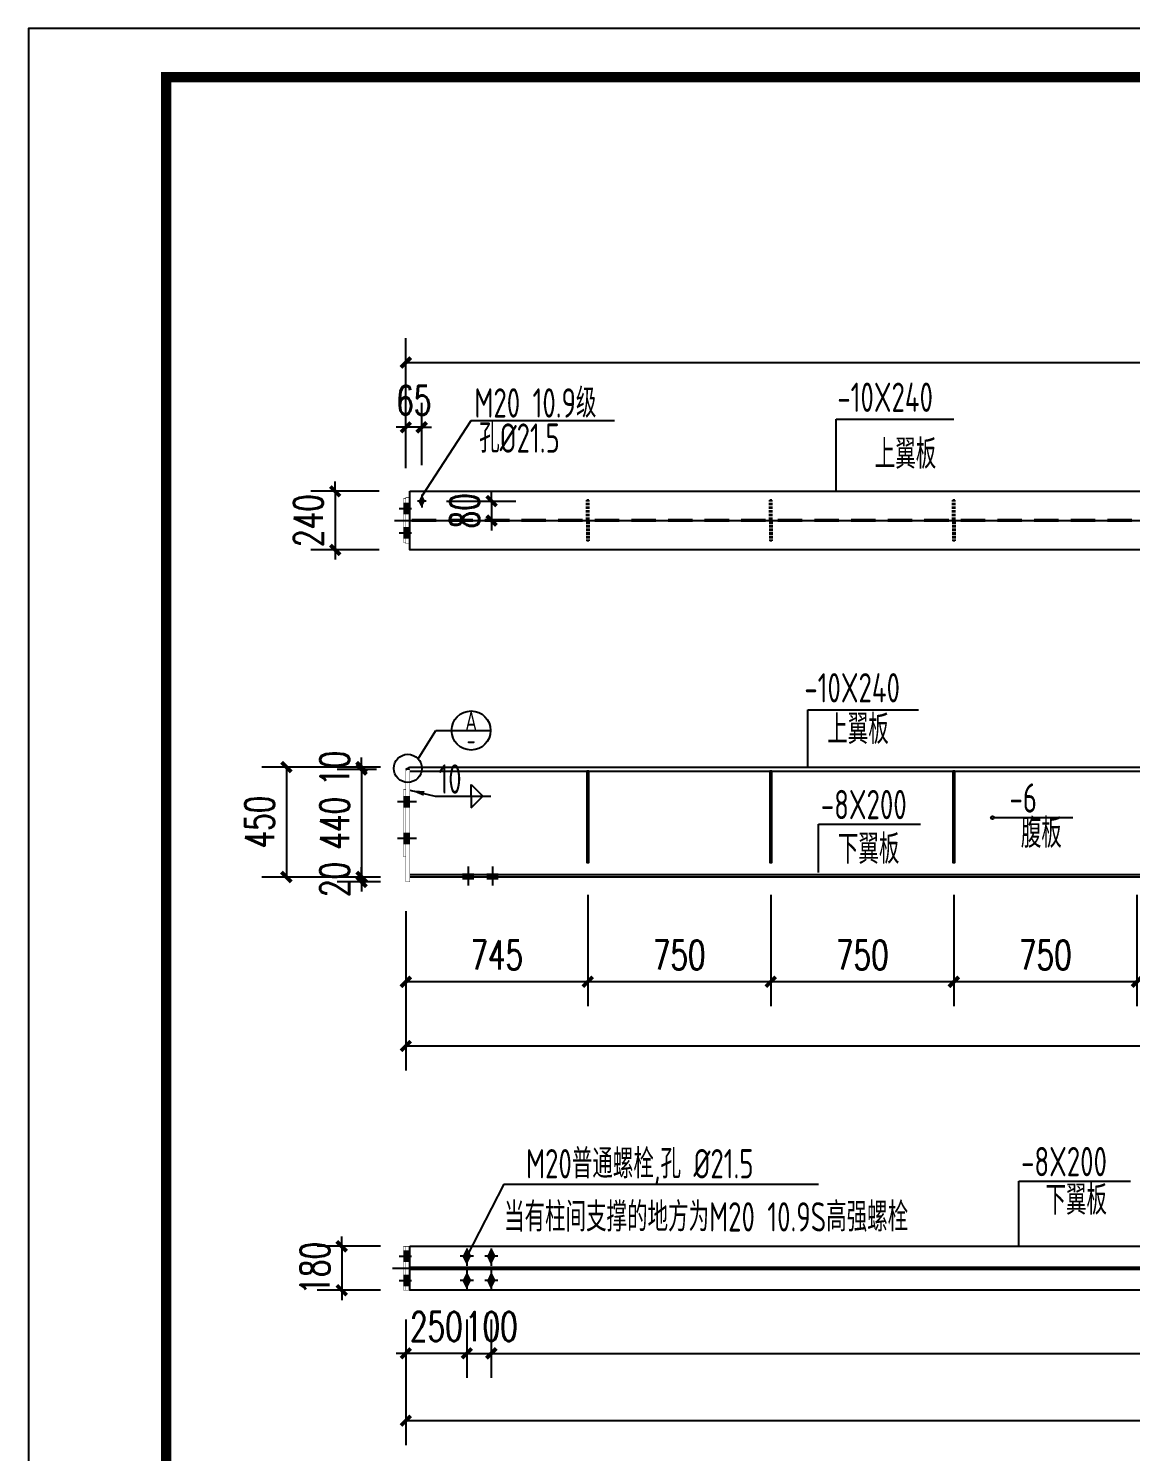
# Model space of a CAD drawing. Extents: x -33967 to 1773478, y -1022458 to -784650.
# Drawn here: x 783071 to 805647, y -992207 to -963058 of the extents above; entities that cross this region are included whole.
import ezdxf
from ezdxf.enums import TextEntityAlignment as Align

# ---------------------------------------------------------------- set-up
doc = ezdxf.new("R2010")
doc.units = 0
doc.header["$LTSCALE"] = 1000
doc.header["$MEASUREMENT"] = 0
doc.linetypes.add('ACAD_ISO04W100', pattern=[30.5, 24, -3, 0.5, -3])
doc.linetypes.add('DASHED', pattern=[0.75, 0.5, -0.25])
for name, color, linetype in [('AXIS', 3, 'Continuous'), ('BOLT', 251, 'Continuous'), ('PUB_TITLE', 4, 'Continuous'), ('PZ', 202, 'Continuous'), ('TEXT', 7, 'Continuous'), ('THIN', 7, 'Continuous'), ('WELD', 7, 'Continuous'), ('吊车梁', 161, 'Continuous'), ('框线', 252, 'Continuous'), ('粗实线', 2, 'Continuous'), ('轴线', 8, 'ACAD_ISO04W100')]:
    doc.layers.add(name, color=color, linetype=linetype)
doc.styles.add('_TCH_DIM_T3', font='SIMPLEX', dxfattribs={"width": 0.705882, "bigfont": 'GBCBIG'})
doc.styles.get("Standard").update_dxf_attribs({"font": 'gbenor.shx', "bigfont": 'gbcbig.shx'})
doc.styles.add('TSSD_Label', font='tssdeng.shx', dxfattribs={"width": 0.7, "bigfont": 'hztxt.shx'})
doc.styles.add('TSSD_Num', font='Tssdeng.shx', dxfattribs={"width": 0.7, "bigfont": 'hztxt.shx'})
doc.dimstyles.new('TCH-200-5', dxfattribs={"dimtxt": 595, "dimasz": 200, "dimexe": 500, "dimexo": 600, "dimgap": 252.5, "dimtad": 1, "dimdec": 0, "dimlfac": 0.2, "dimzin": 0, "dimdsep": 46, "dimtxsty": '_TCH_DIM_T3', "dimblk": 'ARCHTICK', "dimcen": 0.09, "dimclrd": 124, "dimclre": 124, "dimclrt": 7, "dimazin": 2, "dimtfac": 1, "dimtdec": 0, "dimtix": 1, "dimtmove": 2, "dimatfit": 3, "dimfxl": 1, "dimtolj": 1, "dimtzin": 0, "dimarcsym": 0})
doc.dimstyles.new('TSSD_LEADER_STYLE_200.0', dxfattribs={"dimtxt": 0.18, "dimasz": 200, "dimexe": 0.18, "dimexo": 0.0625, "dimgap": 0.09, "dimtad": 0, "dimtih": 1, "dimtoh": 1, "dimdec": 4, "dimzin": 0, "dimdsep": 46, "dimtxsty": 'Standard', "dimcen": 0.09, "dimadec": 0, "dimazin": 0, "dimtfac": 1, "dimtdec": 4, "dimtofl": 0, "dimtmove": 0, "dimatfit": 3, "dimfxl": 1, "dimtolj": 1, "dimtzin": 0, "dimarcsym": 0})

# ---------------------------------------------------------------- blocks, each defined once
blk = doc.blocks.new('ts_idx')
at = {"layer": 'THIN', "color": 0, "linetype": 'ByBlock', "lineweight": -2}
blk.add_line((-0.5, 0), (0.5, 0), dxfattribs=at)
blk.add_circle((0, 0), 0.5, dxfattribs=at)
at = {"layer": 'THIN', "color": 0, "linetype": 'ByBlock', "lineweight": -2, "style": 'TSSD_Num', "width": 0.7}
for tag, p in [('1', (0, 0.25)), ('A', (0, -0.25))]:
    blk.add_attdef(tag, text='', height=0.5, dxfattribs=at).set_placement(p, align=Align.MIDDLE_CENTER)
blk = doc.blocks.new('_WELD004')
at = {"color": 0, "linetype": 'ByBlock'}
for p, q in [((0, 1), (1, 0)), ((0, 0), (0, 1))]:
    blk.add_line(p, q, dxfattribs=at)
blk = doc.blocks.new('_ArchTick')
at = {"color": 0, "linetype": 'ByBlock', "const_width": 0.4}
blk.add_lwpolyline([(-0.5, -0.5), (0.5, 0.5)], dxfattribs=at)
blk = doc.blocks.new('*D397')
at = {"layer": 'AXIS', "color": 124, "lineweight": -2, "transparency": 16777216}
for p, q in [((792557, -972739), (792557, -972539)), ((791637, -972739), (793057, -972739)), ((792557, -972739), (792557, -973139)), ((791592, -973139), (793057, -973139)), ((792557, -973139), (792557, -973339))]:
    blk.add_line(p, q, dxfattribs=at)
at = {"layer": 'Defpoints', "color": 0, "transparency": 16777216}
for p in [(791037, -972739, 2366), (790992, -973139, 2174), (792557, -973139)]:
    blk.add_point(p, dxfattribs=at)
at = {"layer": 'AXIS', "color": 124, "lineweight": -2, "transparency": 16777216, "xscale": 200, "yscale": 200, "zscale": 200}
for p, rotation in [((792557, -972739), 270), ((792557, -973139), 90)]:
    blk.add_blockref('_ArchTick', p, dxfattribs=dict(at, rotation=rotation))
at = {"layer": 'AXIS', "color": 7, "transparency": 16777216, "insert": (792007, -972939), "char_height": 595, "attachment_point": 5, "rotation": 90, "style": '_TCH_DIM_T3'}
blk.add_mtext('\\A1;80', dxfattribs=at)
blk = doc.blocks.new('*D398')
at = {"layer": 'AXIS', "color": 124, "lineweight": -2, "transparency": 16777216}
for p, q in [((790802, -972064), (790802, -970728)), ((791127, -972004), (791127, -970728)), ((790802, -971228), (790602, -971228)), ((791127, -971228), (790802, -971228)), ((791127, -971228), (791327, -971228))]:
    blk.add_line(p, q, dxfattribs=at)
at = {"layer": 'Defpoints', "color": 0, "transparency": 16777216}
for p in [(790802, -971228), (790802, -972664, 2366), (791127, -972604, 2366)]:
    blk.add_point(p, dxfattribs=at)
at = {"layer": 'AXIS', "color": 124, "lineweight": -2, "transparency": 16777216, "xscale": 200, "yscale": 200, "zscale": 200}
blk.add_blockref('_ArchTick', (790802, -971228), dxfattribs=at)
at = {"layer": 'AXIS', "color": 124, "lineweight": -2, "transparency": 16777216, "xscale": 200, "yscale": 200, "zscale": 200, "rotation": 180}
blk.add_blockref('_ArchTick', (791127, -971228), dxfattribs=at)
at = {"layer": 'AXIS', "color": 7, "transparency": 16777216, "insert": (790965, -970678), "char_height": 595, "attachment_point": 5, "style": '_TCH_DIM_T3'}
blk.add_mtext('\\A1;65', dxfattribs=at)
blk = doc.blocks.new('*D349')
at = {"layer": 'AXIS', "color": 124, "lineweight": -2, "transparency": 16777216}
for p, q in [((789355, -972539), (789355, -972339)), ((790252, -972539), (788855, -972539)), ((789355, -972539), (789355, -973739)), ((790252, -973739), (788855, -973739)), ((789355, -973739), (789355, -973939))]:
    blk.add_line(p, q, dxfattribs=at)
at = {"layer": 'Defpoints', "color": 0, "transparency": 16777216}
for p in [(790852, -972539, 2123), (789355, -973739), (790852, -973739, 2123)]:
    blk.add_point(p, dxfattribs=at)
at = {"layer": 'AXIS', "color": 124, "lineweight": -2, "transparency": 16777216, "xscale": 200, "yscale": 200, "zscale": 200}
for p, rotation in [((789355, -972539), 270), ((789355, -973739), 90)]:
    blk.add_blockref('_ArchTick', p, dxfattribs=dict(at, rotation=rotation))
at = {"layer": 'AXIS', "color": 7, "transparency": 16777216, "insert": (788805, -973139), "char_height": 595, "attachment_point": 5, "rotation": 90, "style": '_TCH_DIM_T3'}
blk.add_mtext('\\A1;240', dxfattribs=at)
blk = doc.blocks.new('*D399')
at = {"layer": 'AXIS', "color": 124, "lineweight": -2, "transparency": 16777216}
for p, q in [((790282, -978189), (789395, -978189)), ((789895, -978189), (789895, -977989)), ((789895, -978189), (789895, -978240)), ((790202, -978240), (789395, -978240)), ((789895, -978240), (789895, -978440))]:
    blk.add_line(p, q, dxfattribs=at)
at = {"layer": 'Defpoints', "color": 0, "transparency": 16777216}
for p in [(790882, -978189, 16984), (789895, -978240), (790802, -978240, 16984)]:
    blk.add_point(p, dxfattribs=at)
at = {"layer": 'AXIS', "color": 124, "lineweight": -2, "transparency": 16777216, "xscale": 200, "yscale": 200, "zscale": 200}
for p, rotation in [((789895, -978189), 270), ((789895, -978240), 90)]:
    blk.add_blockref('_ArchTick', p, dxfattribs=dict(at, rotation=rotation))
at = {"layer": 'AXIS', "color": 7, "transparency": 16777216, "insert": (789345, -978214), "char_height": 595, "attachment_point": 5, "rotation": 90, "style": '_TCH_DIM_T3'}
blk.add_mtext('\\A1;10', dxfattribs=at)
blk = doc.blocks.new('*D400')
at = {"layer": 'AXIS', "color": 124, "lineweight": -2, "transparency": 16777216}
for p, q in [((789895, -980439), (789895, -980239)), ((790282, -980439), (789395, -980439)), ((790282, -980539), (789395, -980539)), ((789895, -980439), (789895, -980539)), ((789895, -980539), (789895, -980739))]:
    blk.add_line(p, q, dxfattribs=at)
at = {"layer": 'Defpoints', "color": 0, "transparency": 16777216}
for p in [(789895, -980539), (790882, -980439, 16984), (790882, -980539, 16984)]:
    blk.add_point(p, dxfattribs=at)
at = {"layer": 'AXIS', "color": 124, "lineweight": -2, "transparency": 16777216, "xscale": 200, "yscale": 200, "zscale": 200}
for p, rotation in [((789895, -980439), 270), ((789895, -980539), 90)]:
    blk.add_blockref('_ArchTick', p, dxfattribs=dict(at, rotation=rotation))
at = {"layer": 'AXIS', "color": 7, "transparency": 16777216, "insert": (789345, -980489), "char_height": 595, "attachment_point": 5, "rotation": 90, "style": '_TCH_DIM_T3'}
blk.add_mtext('\\A1;20', dxfattribs=at)
blk = doc.blocks.new('*D350')
at = {"layer": 'AXIS', "color": 124, "lineweight": -2, "transparency": 16777216}
for p, q in [((790802, -981139), (790802, -984400)), ((826752, -981139), (826752, -984400)), ((790802, -983900), (826752, -983900))]:
    blk.add_line(p, q, dxfattribs=at)
at = {"layer": 'Defpoints', "color": 0, "transparency": 16777216}
for p in [(790802, -980539, 3397), (826752, -980539, 419), (826752, -983900)]:
    blk.add_point(p, dxfattribs=at)
at = {"layer": 'AXIS', "color": 124, "lineweight": -2, "transparency": 16777216, "xscale": 200, "yscale": 200, "zscale": 200, "rotation": 180}
blk.add_blockref('_ArchTick', (790802, -983900), dxfattribs=at)
at = {"layer": 'AXIS', "color": 124, "lineweight": -2, "transparency": 16777216, "xscale": 200, "yscale": 200, "zscale": 200}
blk.add_blockref('_ArchTick', (826752, -983900), dxfattribs=at)
at = {"layer": 'AXIS', "color": 7, "transparency": 16777216, "insert": (808777, -983350), "char_height": 595, "width": 1480, "attachment_point": 5, "style": '_TCH_DIM_T3'}
blk.add_mtext('\\A1;7190', dxfattribs=at)
blk = doc.blocks.new('*D320')
at = {"layer": 'AXIS', "color": 124, "lineweight": -2, "transparency": 16777216}
for p, q in [((794527, -980804), (794527, -983085)), ((798277, -980804), (798277, -983085)), ((798277, -982585), (794527, -982585))]:
    blk.add_line(p, q, dxfattribs=at)
at = {"layer": 'Defpoints', "color": 0, "transparency": 16777216}
for p in [(794527, -980204), (798277, -980204), (794527, -982585)]:
    blk.add_point(p, dxfattribs=at)
at = {"layer": 'AXIS', "color": 124, "lineweight": -2, "transparency": 16777216, "xscale": 200, "yscale": 200, "zscale": 200, "rotation": 180}
blk.add_blockref('_ArchTick', (794527, -982585), dxfattribs=at)
at = {"layer": 'AXIS', "color": 124, "lineweight": -2, "transparency": 16777216, "xscale": 200, "yscale": 200, "zscale": 200}
blk.add_blockref('_ArchTick', (798277, -982585), dxfattribs=at)
at = {"layer": 'AXIS', "color": 7, "transparency": 16777216, "insert": (796402, -982035), "char_height": 595, "attachment_point": 5, "style": '_TCH_DIM_T3'}
blk.add_mtext('\\A1;750', dxfattribs=at)
blk = doc.blocks.new('*D321')
at = {"layer": 'AXIS', "color": 124, "lineweight": -2, "transparency": 16777216}
for p, q in [((794527, -980804), (794527, -983085)), ((790802, -981139), (790802, -983085)), ((794527, -982585), (790802, -982585))]:
    blk.add_line(p, q, dxfattribs=at)
at = {"layer": 'Defpoints', "color": 0, "transparency": 16777216}
for p in [(794527, -980204), (790802, -980539, 3397), (790802, -982585)]:
    blk.add_point(p, dxfattribs=at)
at = {"layer": 'AXIS', "color": 124, "lineweight": -2, "transparency": 16777216, "xscale": 200, "yscale": 200, "zscale": 200, "rotation": 180}
blk.add_blockref('_ArchTick', (790802, -982585), dxfattribs=at)
at = {"layer": 'AXIS', "color": 124, "lineweight": -2, "transparency": 16777216, "xscale": 200, "yscale": 200, "zscale": 200}
blk.add_blockref('_ArchTick', (794527, -982585), dxfattribs=at)
at = {"layer": 'AXIS', "color": 7, "transparency": 16777216, "insert": (792665, -982035), "char_height": 595, "attachment_point": 5, "style": '_TCH_DIM_T3'}
blk.add_mtext('\\A1;745', dxfattribs=at)
blk = doc.blocks.new('*D382')
at = {"layer": 'AXIS', "color": 124, "lineweight": -2, "transparency": 16777216}
for p, q in [((790282, -978189), (787855, -978189)), ((788355, -978189), (788355, -980439)), ((790282, -980439), (787855, -980439))]:
    blk.add_line(p, q, dxfattribs=at)
at = {"layer": 'Defpoints', "color": 0, "transparency": 16777216}
for p in [(790882, -978189, 3397), (788355, -980439), (790882, -980439, 3397)]:
    blk.add_point(p, dxfattribs=at)
at = {"layer": 'AXIS', "color": 124, "lineweight": -2, "transparency": 16777216, "xscale": 200, "yscale": 200, "zscale": 200}
for p, rotation in [((788355, -978189), 90), ((788355, -980439), 270)]:
    blk.add_blockref('_ArchTick', p, dxfattribs=dict(at, rotation=rotation))
at = {"layer": 'AXIS', "color": 7, "transparency": 16777216, "insert": (787805, -979314), "char_height": 595, "attachment_point": 5, "rotation": 90, "style": '_TCH_DIM_T3'}
blk.add_mtext('\\A1;450', dxfattribs=at)
blk = doc.blocks.new('*D383')
at = {"layer": 'AXIS', "color": 124, "lineweight": -2, "transparency": 16777216}
for p, q in [((790202, -978240), (789395, -978240)), ((789895, -978240), (789895, -980439)), ((790282, -980439), (789395, -980439))]:
    blk.add_line(p, q, dxfattribs=at)
at = {"layer": 'Defpoints', "color": 0, "transparency": 16777216}
for p in [(790802, -978240, 3397), (789895, -980439), (790882, -980439, 3397)]:
    blk.add_point(p, dxfattribs=at)
at = {"layer": 'AXIS', "color": 124, "lineweight": -2, "transparency": 16777216, "xscale": 200, "yscale": 200, "zscale": 200}
for p, rotation in [((789895, -978240), 90), ((789895, -980439), 270)]:
    blk.add_blockref('_ArchTick', p, dxfattribs=dict(at, rotation=rotation))
at = {"layer": 'AXIS', "color": 7, "transparency": 16777216, "insert": (789345, -979339), "char_height": 595, "attachment_point": 5, "rotation": 90, "style": '_TCH_DIM_T3'}
blk.add_mtext('\\A1;440', dxfattribs=at)
blk = doc.blocks.new('*D322')
at = {"layer": 'AXIS', "color": 124, "lineweight": -2, "transparency": 16777216}
for p, q in [((790802, -972064), (790802, -969399)), ((826752, -972064), (826752, -969399)), ((790802, -969899), (826752, -969899))]:
    blk.add_line(p, q, dxfattribs=at)
at = {"layer": 'Defpoints', "color": 0, "transparency": 16777216}
for p in [(826752, -969899), (790802, -972664, 3397), (826752, -972664, 419)]:
    blk.add_point(p, dxfattribs=at)
at = {"layer": 'AXIS', "color": 124, "lineweight": -2, "transparency": 16777216, "xscale": 200, "yscale": 200, "zscale": 200, "rotation": 180}
blk.add_blockref('_ArchTick', (790802, -969899), dxfattribs=at)
at = {"layer": 'AXIS', "color": 124, "lineweight": -2, "transparency": 16777216, "xscale": 200, "yscale": 200, "zscale": 200}
blk.add_blockref('_ArchTick', (826752, -969899), dxfattribs=at)
at = {"layer": 'AXIS', "color": 7, "transparency": 16777216, "insert": (808777, -969349), "char_height": 595, "attachment_point": 5, "style": '_TCH_DIM_T3'}
blk.add_mtext('\\A1;7190', dxfattribs=at)
blk = doc.blocks.new('*D384')
at = {"layer": 'AXIS', "color": 124, "lineweight": -2, "transparency": 16777216}
for p, q in [((789488, -988004), (789488, -987804)), ((790282, -988004), (788988, -988004)), ((789488, -988004), (789488, -988904)), ((790282, -988904), (788988, -988904)), ((789488, -988904), (789488, -989104))]:
    blk.add_line(p, q, dxfattribs=at)
at = {"layer": 'Defpoints', "color": 0, "transparency": 16777216}
for p in [(790882, -988004, 2977), (789488, -988904), (790882, -988904, 2977)]:
    blk.add_point(p, dxfattribs=at)
at = {"layer": 'AXIS', "color": 124, "lineweight": -2, "transparency": 16777216, "xscale": 200, "yscale": 200, "zscale": 200}
for p, rotation in [((789488, -988004), 270), ((789488, -988904), 90)]:
    blk.add_blockref('_ArchTick', p, dxfattribs=dict(at, rotation=rotation))
at = {"layer": 'AXIS', "color": 7, "transparency": 16777216, "insert": (788938, -988454), "char_height": 595, "attachment_point": 5, "rotation": 90, "style": '_TCH_DIM_T3'}
blk.add_mtext('\\A1;180', dxfattribs=at)
blk = doc.blocks.new('*D385')
at = {"layer": 'AXIS', "color": 124, "lineweight": -2, "transparency": 16777216}
for p, q in [((790802, -989504), (790802, -990696)), ((792052, -989506), (792052, -990696)), ((790802, -990196), (790602, -990196)), ((792052, -990196), (790802, -990196)), ((792052, -990196), (792252, -990196))]:
    blk.add_line(p, q, dxfattribs=at)
at = {"layer": 'Defpoints', "color": 0, "transparency": 16777216}
for p in [(790802, -988904, 3397), (792052, -988906, 2977), (790802, -990196)]:
    blk.add_point(p, dxfattribs=at)
at = {"layer": 'AXIS', "color": 124, "lineweight": -2, "transparency": 16777216, "xscale": 200, "yscale": 200, "zscale": 200}
blk.add_blockref('_ArchTick', (790802, -990196), dxfattribs=at)
at = {"layer": 'AXIS', "color": 124, "lineweight": -2, "transparency": 16777216, "xscale": 200, "yscale": 200, "zscale": 200, "rotation": 180}
blk.add_blockref('_ArchTick', (792052, -990196), dxfattribs=at)
at = {"layer": 'AXIS', "color": 7, "transparency": 16777216, "insert": (791427, -989646), "char_height": 595, "attachment_point": 5, "style": '_TCH_DIM_T3'}
blk.add_mtext('\\A1;250', dxfattribs=at)
blk = doc.blocks.new('*D386')
at = {"layer": 'AXIS', "color": 124, "lineweight": -2, "transparency": 16777216}
for p, q in [((792052, -989506), (792052, -990696)), ((792552, -989506), (792552, -990696)), ((792052, -990196), (791852, -990196)), ((792052, -990196), (792552, -990196)), ((792552, -990196), (792752, -990196))]:
    blk.add_line(p, q, dxfattribs=at)
at = {"layer": 'Defpoints', "color": 0, "transparency": 16777216}
for p in [(792052, -988906, 2977), (792552, -988906, 2977), (792552, -990196)]:
    blk.add_point(p, dxfattribs=at)
at = {"layer": 'AXIS', "color": 124, "lineweight": -2, "transparency": 16777216, "xscale": 200, "yscale": 200, "zscale": 200}
blk.add_blockref('_ArchTick', (792052, -990196), dxfattribs=at)
at = {"layer": 'AXIS', "color": 124, "lineweight": -2, "transparency": 16777216, "xscale": 200, "yscale": 200, "zscale": 200, "rotation": 180}
blk.add_blockref('_ArchTick', (792552, -990196), dxfattribs=at)
at = {"layer": 'AXIS', "color": 7, "transparency": 16777216, "insert": (792552, -989646), "char_height": 595, "attachment_point": 5, "style": '_TCH_DIM_T3'}
blk.add_mtext('\\A1;100', dxfattribs=at)
blk = doc.blocks.new('*D387')
at = {"layer": 'AXIS', "color": 124, "lineweight": -2, "transparency": 16777216}
for p, q in [((792552, -989506), (792552, -990696)), ((824977, -989506), (824977, -990696)), ((792552, -990196), (824977, -990196))]:
    blk.add_line(p, q, dxfattribs=at)
at = {"layer": 'Defpoints', "color": 0, "transparency": 16777216}
for p in [(792552, -988906, 2977), (824977, -988906), (824977, -990196)]:
    blk.add_point(p, dxfattribs=at)
at = {"layer": 'AXIS', "color": 124, "lineweight": -2, "transparency": 16777216, "xscale": 200, "yscale": 200, "zscale": 200, "rotation": 180}
blk.add_blockref('_ArchTick', (792552, -990196), dxfattribs=at)
at = {"layer": 'AXIS', "color": 124, "lineweight": -2, "transparency": 16777216, "xscale": 200, "yscale": 200, "zscale": 200}
blk.add_blockref('_ArchTick', (824977, -990196), dxfattribs=at)
at = {"layer": 'AXIS', "color": 7, "transparency": 16777216, "insert": (808765, -989646), "char_height": 595, "attachment_point": 5, "style": '_TCH_DIM_T3'}
blk.add_mtext('\\A1;6485', dxfattribs=at)
blk = doc.blocks.new('*D388')
at = {"layer": 'AXIS', "color": 124, "lineweight": -2, "transparency": 16777216}
for p, q in [((790802, -989504), (790802, -992074)), ((826752, -989504), (826752, -992074)), ((790802, -991574), (826752, -991574))]:
    blk.add_line(p, q, dxfattribs=at)
at = {"layer": 'Defpoints', "color": 0, "transparency": 16777216}
for p in [(790802, -988904, 3397), (826752, -988904), (826752, -991574)]:
    blk.add_point(p, dxfattribs=at)
at = {"layer": 'AXIS', "color": 124, "lineweight": -2, "transparency": 16777216, "xscale": 200, "yscale": 200, "zscale": 200, "rotation": 180}
blk.add_blockref('_ArchTick', (790802, -991574), dxfattribs=at)
at = {"layer": 'AXIS', "color": 124, "lineweight": -2, "transparency": 16777216, "xscale": 200, "yscale": 200, "zscale": 200}
blk.add_blockref('_ArchTick', (826752, -991574), dxfattribs=at)
at = {"layer": 'AXIS', "color": 7, "transparency": 16777216, "insert": (808777, -991024), "char_height": 595, "attachment_point": 5, "style": '_TCH_DIM_T3'}
blk.add_mtext('\\A1;{\\W0.70588;7190}', dxfattribs=at)
blk = doc.blocks.new('*D330')
at = {"layer": 'AXIS', "color": 124, "lineweight": -2, "transparency": 16777216}
for p, q in [((802027, -980804), (802027, -983085)), ((805777, -980804), (805777, -983085)), ((805777, -982585), (802027, -982585))]:
    blk.add_line(p, q, dxfattribs=at)
at = {"layer": 'Defpoints', "color": 0, "transparency": 16777216}
for p in [(802027, -980204), (805777, -980204), (802027, -982585)]:
    blk.add_point(p, dxfattribs=at)
at = {"layer": 'AXIS', "color": 124, "lineweight": -2, "transparency": 16777216, "xscale": 200, "yscale": 200, "zscale": 200, "rotation": 180}
blk.add_blockref('_ArchTick', (802027, -982585), dxfattribs=at)
at = {"layer": 'AXIS', "color": 124, "lineweight": -2, "transparency": 16777216, "xscale": 200, "yscale": 200, "zscale": 200}
blk.add_blockref('_ArchTick', (805777, -982585), dxfattribs=at)
at = {"layer": 'AXIS', "color": 7, "transparency": 16777216, "insert": (803902, -982035), "char_height": 595, "attachment_point": 5, "style": '_TCH_DIM_T3'}
blk.add_mtext('\\A1;750', dxfattribs=at)
blk = doc.blocks.new('*D317')
at = {"layer": 'AXIS', "color": 124, "lineweight": -2, "transparency": 16777216}
for p, q in [((798277, -980804), (798277, -983085)), ((802027, -980804), (802027, -983085)), ((802027, -982585), (798277, -982585))]:
    blk.add_line(p, q, dxfattribs=at)
at = {"layer": 'Defpoints', "color": 0, "transparency": 16777216}
for p in [(798277, -980204), (802027, -980204), (798277, -982585)]:
    blk.add_point(p, dxfattribs=at)
at = {"layer": 'AXIS', "color": 124, "lineweight": -2, "transparency": 16777216, "xscale": 200, "yscale": 200, "zscale": 200, "rotation": 180}
blk.add_blockref('_ArchTick', (798277, -982585), dxfattribs=at)
at = {"layer": 'AXIS', "color": 124, "lineweight": -2, "transparency": 16777216, "xscale": 200, "yscale": 200, "zscale": 200}
blk.add_blockref('_ArchTick', (802027, -982585), dxfattribs=at)
at = {"layer": 'AXIS', "color": 7, "transparency": 16777216, "insert": (800152, -982035), "char_height": 595, "attachment_point": 5, "style": '_TCH_DIM_T3'}
blk.add_mtext('\\A1;750', dxfattribs=at)

msp = doc.modelspace()

# ---------------------------------------------------------------- hatches: boundary and pattern name
at = {"layer": 'BOLT'}
for points in [[(791127.4, -972648.7), (791172.4, -972738.7), (791127.4, -972828.7), (791082.4, -972738.7)], [(792052.4, -988068.6), (792119.9, -988203.6), (792052.4, -988338.6), (791984.9, -988203.6)], [(792552.4, -988068.6), (792619.9, -988203.6), (792552.4, -988338.6), (792484.9, -988203.6)], [(792052.4, -988568.6), (792119.9, -988703.6), (792052.4, -988838.6), (791984.9, -988703.6)], [(792552.4, -988568.6), (792619.9, -988703.6), (792552.4, -988838.6), (792484.9, -988703.6)]]:
    msp.add_hatch(color=256, dxfattribs=at).paths.add_polyline_path(points)
at = {"layer": '粗实线'}
h = msp.add_hatch(color=256, dxfattribs=at)
h.set_gradient(color1=(139, 134, 116), one_color=1, tint=1, name='SPHERICAL')
h.paths.add_polyline_path([(790882.4, -978188.6), (790802.4, -978238.6), (790882.4, -978238.6)])

# ---------------------------------------------------------------- linework, layer by layer
at = {"layer": 'AXIS'}
for p, q in [((792135.2, -971096.7, 1860.9), (791127.4, -972638.7, 1860.9)), ((795076.7, -971096.7, 1860.9), (792135.2, -971096.7, 1860.9)), ((799617.9, -972538.7, 1860.9), (799617.9, -971057.9, 1860.9)), ((799617.9, -971057.9, 1860.9), (802027.4, -971057.9, -1535.9)), ((799036.2, -977016.2, -2552.9), (801303.5, -977016.2, -2552.9)), ((799036.2, -978188.6, -2552.9), (799036.2, -977016.2, -2552.9)), ((791053.9, -978018.7, 1860.9), (791414.6, -977437.8, 1860.9)), ((791414.6, -977437.8, 1860.9), (791739.2, -977437.8, 1860.9)), ((799253.7, -980345.6, -7939), (799253.7, -979357.5, -7939)), ((799253.7, -979357.5, -7939), (801343.6, -979357.5, -7939)), ((802818.9, -979222.7, -1505.9), (804463.2, -979222.7, -1505.9)), ((803355.5, -988003.6, 1441.4), (803355.5, -986670.7, 1441.4)), ((803355.5, -986670.7, 1441.4), (805645.3, -986670.7, 1441.4)), ((792809.4, -986728, 1441.4), (792052.4, -988203.6, 1441.4)), ((792809.4, -986728, 1441.4), (799253.5, -986728, 1441.4))]:
    msp.add_line(p, q, dxfattribs=at)
at = {"layer": 'AXIS', "color": 11, "true_color": 0xf27172, "const_width": 10}
for points, elevation in [([(790752.4, -972688.7), (790752.4, -973588.7), (790802.4, -973588.7), (790802.4, -972688.7), (790752.4, -972688.7)], 1860.9), ([(790802.4, -972663.7), (790802.4, -973613.7), (790882.4, -973613.7), (790882.4, -972663.7), (790802.4, -972663.7)], 1860.9), ([(790802.4, -978239.6), (790802.4, -980538.6), (790882.4, -980538.6), (790882.4, -978239.6), (790802.4, -978239.6)], 1860.9), ([(790752.4, -978651.6), (790752.4, -980026.6), (790802.4, -980026.6), (790802.4, -978651.6), (790752.4, -978651.6)], -1535.9), ([(790752.3, -988003.6), (790752.4, -988903.6), (790802.4, -988903.6), (790802.3, -988003.6), (790752.3, -988003.6)], 1860.9), ([(790802.4, -988003.6), (790802.4, -988903.6), (790882.4, -988903.6), (790882.4, -988003.6), (790802.4, -988003.6)], 1860.9)]:
    msp.add_lwpolyline(points, dxfattribs=dict(at, elevation=elevation))
at = {"layer": 'AXIS'}
for centre, radius in [((790842.4, -978213.6, 1860.9), 287.7), ((802818.9, -979222.7, -1505.9), 30.5)]:
    msp.add_circle(centre, radius, dxfattribs=at)
at = {"layer": 'BOLT'}
for p, q in [((791127.4, -972648.7, 1860.9), (791082.4, -972738.7, 1860.9)), ((791127.4, -972603.7, 1860.9), (791127.4, -972873.7, 1860.9)), ((791127.4, -972648.7, 1860.9), (791172.4, -972738.7, 1860.9)), ((790667.3, -972888.7, 1860.9), (790919, -972888.7, 1860.9)), ((791217.4, -972738.7, 1860.9), (791037.4, -972738.7, 1860.9)), ((791127.4, -972828.7, 1860.9), (791082.4, -972738.7, 1860.9)), ((791127.4, -972828.7, 1860.9), (791172.4, -972738.7, 1860.9)), ((790667.3, -973388.7, 1860.9), (790919, -973388.7, 1860.9)), ((790752.4, -973388.7, 1860.9), (790852.4, -973388.7, 1860.9)), ((792052.4, -988068.6, 1441.4), (791984.9, -988203.6, 1441.4)), ((792052.4, -988051.1, 1441.4), (792052.4, -988406.1, 1441.4)), ((792052.4, -988068.6, 1441.4), (792119.9, -988203.6, 1441.4)), ((792552.4, -988068.6, 1441.4), (792484.9, -988203.6, 1441.4)), ((792552.4, -988051.1, 1441.4), (792552.4, -988406.1, 1441.4)), ((792552.4, -988068.6, 1441.4), (792619.9, -988203.6, 1441.4)), ((790667.3, -988203.6, 1860.9), (790919, -988203.6, 1860.9)), ((792187.4, -988203.6, 1441.4), (791917.4, -988203.6, 1441.4)), ((792052.4, -988338.6, 1441.4), (791984.9, -988203.6, 1441.4)), ((792052.4, -988338.6, 1441.4), (792119.9, -988203.6, 1441.4)), ((792687.4, -988203.6, 1441.4), (792417.4, -988203.6, 1441.4)), ((792552.4, -988338.6, 1441.4), (792484.9, -988203.6, 1441.4)), ((792552.4, -988338.6, 1441.4), (792619.9, -988203.6, 1441.4)), ((790667.3, -988703.6, 1860.9), (790919, -988703.6, 1860.9)), ((790752.4, -988703.6, 1860.9), (790852.4, -988703.6, 1860.9)), ((792187.4, -988703.6, 1441.4), (791917.4, -988703.6, 1441.4)), ((792052.4, -988568.6, 1441.4), (791984.9, -988703.6, 1441.4)), ((792052.4, -988838.6, 1441.4), (791984.9, -988703.6, 1441.4)), ((792052.4, -988501.1, 1441.4), (792052.4, -988906.1, 1441.4)), ((792052.4, -988568.6, 1441.4), (792119.9, -988703.6, 1441.4)), ((792052.4, -988838.6, 1441.4), (792119.9, -988703.6, 1441.4)), ((792687.4, -988703.6, 1441.4), (792417.4, -988703.6, 1441.4)), ((792552.4, -988568.6, 1441.4), (792484.9, -988703.6, 1441.4)), ((792552.4, -988838.6, 1441.4), (792484.9, -988703.6, 1441.4)), ((792552.4, -988501.1, 1441.4), (792552.4, -988906.1, 1441.4)), ((792552.4, -988568.6, 1441.4), (792619.9, -988703.6, 1441.4)), ((792552.4, -988838.6, 1441.4), (792619.9, -988703.6, 1441.4))]:
    msp.add_line(p, q, dxfattribs=at)
at = {"layer": 'BOLT', "const_width": 240}
for points, elevation in [([(790752.4, -972888.7), (790852.4, -972888.7)], 1860.9), ([(790882.4, -972888.7), (790752.4, -972888.7)], 1860.9), ([(790752.4, -973388.7), (790852.4, -973388.7)], 1860.9), ([(790882.4, -973388.7), (790752.4, -973388.7)], 1860.9), ([(790882.4, -978901.6), (790752.4, -978901.6)], -1535.9), ([(790882.4, -979651.6), (790752.4, -979651.6)], -1535.9), ([(792077.4, -980363.6), (792077.4, -980493.6)], 1860.9), ([(792577.4, -980363.6), (792577.4, -980493.6)], 1860.9), ([(790752.4, -988203.6), (790852.4, -988203.6)], 1860.9), ([(790882.4, -988203.6), (790752.4, -988203.6)], 1860.9), ([(790752.4, -988703.6), (790852.4, -988703.6)], 1860.9), ([(790882.4, -988703.6), (790752.4, -988703.6)], 1860.9)]:
    msp.add_lwpolyline(points, dxfattribs=dict(at, elevation=elevation))
at = {"layer": 'PUB_TITLE'}
msp.add_lwpolyline([(783071.1, -1022458.4), (867071.1, -1022458.4), (867071.1, -963058.4), (783071.1, -963058.4)], close=True, dxfattribs=at)
at = {"layer": 'PUB_TITLE', "const_width": 212.1}
msp.add_lwpolyline([(785891.4, -1021458.4), (866071.1, -1021458.4), (866071.1, -964058.4), (785891.4, -964058.4)], close=True, dxfattribs=at)
at = {"layer": 'PZ', "linetype": 'DASHED', "ltscale": 0.1}
for p, q in [((794507.4, -973123.7, -1535.9), (794507.4, -972723.7, -1535.9)), ((794547.4, -972723.7, -1535.9), (794507.4, -972723.7, -1535.9)), ((794547.4, -973123.7, -1535.9), (794547.4, -972723.7, -1535.9)), ((798257.4, -973123.7, -1535.9), (798257.4, -972723.7, -1535.9)), ((798297.4, -972723.7, -1535.9), (798257.4, -972723.7, -1535.9)), ((798297.4, -973123.7, -1535.9), (798297.4, -972723.7, -1535.9)), ((802007.4, -973123.7, -1535.9), (802007.4, -972723.7, -1535.9)), ((802047.4, -972723.7, -1535.9), (802007.4, -972723.7, -1535.9)), ((802047.4, -973123.7, -1535.9), (802047.4, -972723.7, -1535.9)), ((794507.4, -973153.7, -1535.9), (794507.4, -973553.7, -1535.9)), ((794547.4, -973153.7, -1535.9), (794547.4, -973553.7, -1535.9)), ((798257.4, -973153.7, -1535.9), (798257.4, -973553.7, -1535.9)), ((798297.4, -973153.7, -1535.9), (798297.4, -973553.7, -1535.9)), ((802007.4, -973153.7, -1535.9), (802007.4, -973553.7, -1535.9)), ((802047.4, -973153.7, -1535.9), (802047.4, -973553.7, -1535.9)), ((794547.4, -973553.7, -1535.9), (794507.4, -973553.7, -1535.9)), ((798297.4, -973553.7, -1535.9), (798257.4, -973553.7, -1535.9)), ((802047.4, -973553.7, -1535.9), (802007.4, -973553.7, -1535.9))]:
    msp.add_line(p, q, dxfattribs=at)
at = {"layer": 'PZ', "elevation": -1535.9}
for points in [[(794547.4, -978268.6), (794507.4, -978268.6), (794507.4, -980138.6), (794547.4, -980138.6)], [(798297.4, -978268.6), (798257.4, -978268.6), (798257.4, -980138.6), (798297.4, -980138.6)], [(802047.4, -978268.6), (802007.4, -978268.6), (802007.4, -980138.6), (802047.4, -980138.6)]]:
    msp.add_lwpolyline(points, close=True, dxfattribs=at)
at = {"layer": 'WELD'}
msp.add_line((791401.2, -978782.6, 2452.4), (792542.2, -978782.6, 2452.4), dxfattribs=at)
at = {"layer": '吊车梁', "linetype": 'DASHED'}
for p, q in [((826672.4, -973123.7, -14264.8), (790882.4, -973123.7, 1860.9)), ((826672.4, -973153.7, -14264.8), (790882.4, -973153.7, 1860.9))]:
    msp.add_line(p, q, dxfattribs=at)
at = {"layer": '吊车梁'}
for p, q in [((790882.4, -978188.6, 1860.9), (826672.4, -978188.6, -14264.8)), ((790882.4, -978268.6, 1860.9), (826672.4, -978268.6, -14264.8)), ((790882.4, -980388.6, 1860.9), (826672.4, -980388.6, -14264.8)), ((790882.4, -980438.6, 1860.9), (826672.4, -980438.6, -14264.8)), ((790882.4, -988433.6, 1860.9), (826672.4, -988433.6, -13824.6)), ((790882.4, -988473.6, 1860.9), (826672.4, -988473.6, -13812))]:
    msp.add_line(p, q, dxfattribs=at)
for points, elevation in [([(790882.4, -972538.7), (826672.4, -972538.7), (826672.4, -973738.7), (790882.4, -973738.7)], 1860.9), ([(790882.4, -988003.6), (826672.4, -988003.6), (826672.4, -988903.6), (790882.4, -988903.6)], 1441.4)]:
    msp.add_lwpolyline(points, close=True, dxfattribs=dict(at, elevation=elevation))
at = {"layer": '框线'}
for p, q in [((791023, -978901.6, -1535.9), (790632.9, -978901.6, -1535.9)), ((791023, -979651.6, -1535.9), (790632.9, -979651.6, -1535.9)), ((792077.4, -980223, 1860.9), (792077.4, -980613.1, 1860.9)), ((792577.4, -980223, 1860.9), (792577.4, -980613.1, 1860.9))]:
    msp.add_line(p, q, dxfattribs=at)
at = {"layer": '粗实线'}
msp.add_line((790802.4, -978238.6, 1860.9), (790882.4, -978188.6, 1860.9), dxfattribs=at)
at = {"layer": '轴线'}
for p, q in [((790570.1, -973138.7, 1860.9), (826980.6, -973138.7, -14284.3)), ((790529.5, -988453.6, 1860.9), (826989.7, -988453.6, -14284.3))]:
    msp.add_line(p, q, dxfattribs=at)

# ---------------------------------------------------------------- block references
at = {"layer": 'AXIS'}
ref = msp.add_blockref('ts_idx', (792139.2, -977437.8, 1860.9), dxfattribs=dict(at, xscale=800, yscale=800, zscale=800))
ref.add_attrib('A', 'A', dxfattribs={"layer": 'THIN', "height": 400, "style": 'TSSD_Num', "width": 0.7}).set_placement((792139.2, -977237.8, 1860.9), align=Align.MIDDLE_CENTER)
ref.add_attrib('结施-04', '-', dxfattribs={"layer": 'THIN', "height": 400, "style": 'TSSD_Num', "width": 0.7}).set_placement((792139.2, -977637.8, 1860.9), align=Align.MIDDLE_CENTER)
at = {"layer": 'WELD', "xscale": 240, "yscale": 240, "zscale": 240}
msp.add_blockref('_WELD004', (792142.2, -978782.6, 2452.4), dxfattribs=at)
at = {"layer": 'WELD', "xscale": -240, "yscale": 240, "zscale": 240, "rotation": 180}
msp.add_blockref('_WELD004', (792142.2, -978782.6, 2452.4), dxfattribs=at)

# ---------------------------------------------------------------- texts
at = {"layer": 'TEXT', "style": 'TSSD_Label', "width": 0.7}
for s, p in [('-10X240', (799641.2, -970912.3, 1585.4)), ('M20 10.9级', (792204.5, -971029.2, 1688.7)), ('孔%%C21.5', (792304.4, -971748.3, 1688.7)), ('上翼板', (800407.4, -972076, 1585.4)), ('-10X240', (798965.5, -976863.2, -2828.4)), ('上翼板', (799434.8, -977714.3, -2828.4)), ('10', (791469.4, -978732.6, 2452.4)), ('-6', (803168, -979120.5, -1781.4)), ('-8X200', (799302.9, -979255.3, -8214.5)), ('腹板', (803399.1, -979840.4, -1781.4)), ('下翼板', (799652.3, -980167.8, -8214.5)), ('M20普通螺栓,孔 %%C21.5', (793262.9, -986611.9, 1269.3)), ('-8X200', (803404.6, -986568.5, 1166)), ('下翼板', (803904.1, -987356, 1166)), ('当有柱间支撑的地方为M20 10.9S高强螺栓', (792813.5, -987700.6, 1269.3))]:
    msp.add_text(s, height=600, dxfattribs=at).set_placement(p)

# ---------------------------------------------------------------- dimensions: what is measured, and where the dimension line sits
at = {"layer": 'AXIS'}
for base, p1, p2, picture, middle in [((826752.4, -969899.4, -1535.9), (790802.4, -972663.7, 1860.9), (826752.4, -972663.7, -1116.5), '*D322', (808777.4, -969349.4, -1535.9)), ((790802.4, -971228.2, -505.5), (791127.4, -972603.7, 1860.9), (790802.4, -972663.7, 1860.9), '*D398', (790964.9, -970678.2, -505.5)), ((826752.4, -983900.1, -1535.9), (790802.4, -980538.6, 1860.9), (826752.4, -980538.6, -1116.5), '*D350', (808777.4, -983350.1, -1535.9)), ((790802.4, -990196.4, -1535.9), (792052.4, -988906.1, 1441.4), (790802.4, -988903.6, 1860.9), '*D385', (791427.4, -989646.4, -1535.9)), ((824977.4, -990196.4, -1535.9), (792552.4, -988906.1, 1441.4), (824977.4, -988906.1, -1535.9), '*D387', (808764.9, -989646.4, -1535.9))]:
    dim = msp.add_linear_dim(base=base, p1=p1, p2=p2, dimstyle='TCH-200-5', dxfattribs=at)
    dim.commit()
    dim.dimension.update_dxf_attribs({"geometry": picture, "text_midpoint": middle})
for base, p1, p2, angle, picture, middle in [((789355.2, -973738.7, -262.1), (790852.4, -972538.7, 1860.9), (790852.4, -973738.7, 1860.9), 90, '*D349', (788805.2, -973138.7, -262.1)), ((792557, -973138.7, -505.5), (791037.4, -972738.7, 1860.9), (790991.6, -973138.7, 1668.7), 90, '*D397', (792007, -972938.7, -505.5)), ((789894.7, -978239.6, -15123.1), (790882.4, -978188.6, 1860.9), (790802.4, -978239.6, 1860.9), 90, '*D399', (789344.7, -978214.1, -15123.1)), ((788354.8, -980438.6, -1535.9), (790882.4, -978188.6, 1860.9), (790882.4, -980438.6, 1860.9), 90, '*D382', (787804.8, -979313.6, -1535.9)), ((789894.7, -980438.6, -1535.9), (790802.4, -978239.6, 1860.9), (790882.4, -980438.6, 1860.9), 90, '*D383', (789344.7, -979339.1, -1535.9)), ((789894.7, -980538.6, -15123.1), (790882.4, -980438.6, 1860.9), (790882.4, -980538.6, 1860.9), 90, '*D400', (789344.7, -980488.6, -15123.1)), ((790802.4, -982584.8, -1535.9), (794527.4, -980203.6, -1535.9), (790802.4, -980538.6, 1860.9), 180, '*D321', (792664.9, -982034.8, -1535.9)), ((794527.4, -982584.8, -1535.9), (798277.4, -980203.6, -1535.9), (794527.4, -980203.6, -1535.9), 180, '*D320', (796402.4, -982034.8, -1535.9)), ((798277.4, -982584.8, -1535.9), (802027.4, -980203.6, -1535.9), (798277.4, -980203.6, -1535.9), 180, '*D317', (800152.4, -982034.8, -1535.9)), ((802027.4, -982584.8, -1535.9), (805777.4, -980203.6, -1535.9), (802027.4, -980203.6, -1535.9), 180, '*D330', (803902.4, -982034.8, -1535.9)), ((789488.3, -988903.6, -1535.9), (790882.4, -988003.6, 1441.4), (790882.4, -988903.6, 1441.4), 90, '*D384', (788938.3, -988453.6, -1535.9))]:
    dim = msp.add_linear_dim(base=base, p1=p1, p2=p2, angle=angle, dimstyle='TCH-200-5', dxfattribs=at)
    dim.commit()
    dim.dimension.update_dxf_attribs({"geometry": picture, "text_midpoint": middle})
dim = msp.add_linear_dim(base=(826752.4, -991573.9, -1535.9), p1=(790802.4, -988903.6, 1860.9), p2=(826752.4, -988903.6, -1535.9), text='{\\W0.70588;<>}', dimstyle='TCH-200-5', dxfattribs=at)
dim.commit()
dim.dimension.update_dxf_attribs({"geometry": '*D388', "text_midpoint": (808777.4, -991023.9, -1535.9)})
dim = msp.add_linear_dim(base=(792552.4, -990196.4, -1535.9), p1=(792052.4, -988906.1, 1441.4), p2=(792552.4, -988906.1, 1441.4), dimstyle='TCH-200-5', dxfattribs=at)
dim.commit()
dim.dimension.update_dxf_attribs({"geometry": '*D386', "text_midpoint": (792552.4, -989646.4, -1535.9), "dimtype": 128})

# ---------------------------------------------------------------- leaders
at = {"layer": 'WELD'}
msp.add_leader([(790882.4, -978660, 1860.9), (791401.2, -978782.6, 1860.9)], dimstyle='TSSD_LEADER_STYLE_200.0', override={"dimasz": 300}, dxfattribs=at)

doc.saveas('drawing.dxf')
